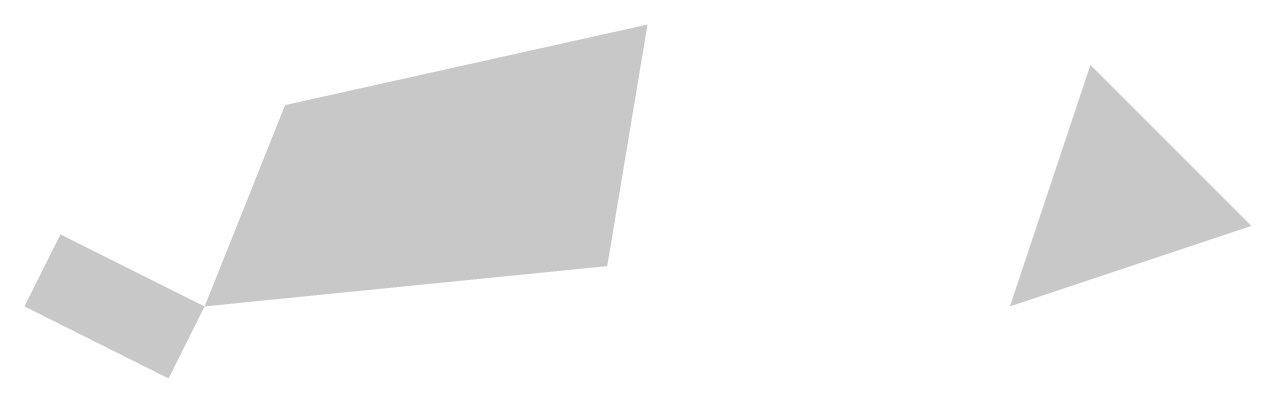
# Model space of a CAD drawing. Extents: x -4.5 to 26, y -1.8 to 7.
import ezdxf

# ---------------------------------------------------------------- set-up
doc = ezdxf.new("R2010")
doc.units = 0
doc.layers.add('VIPRS_G13', color=7, linetype='Continuous')

msp = doc.modelspace()

# ---------------------------------------------------------------- linework, layer by layer
at = {"layer": 'VIPRS_G13'}
for points in [[(0, 0), (10, 1), (2, 5), (11, 7)], [(20, 0), (26, 2), (22, 6)]]:
    msp.add_solid(points, dxfattribs=at)
at = {"layer": 'VIPRS_G13', "extrusion": (1, 2, 2)}
msp.add_solid([(0, 0), (4, 0), (0, 3), (4, 3)], dxfattribs=at)

doc.saveas('drawing.dxf')
